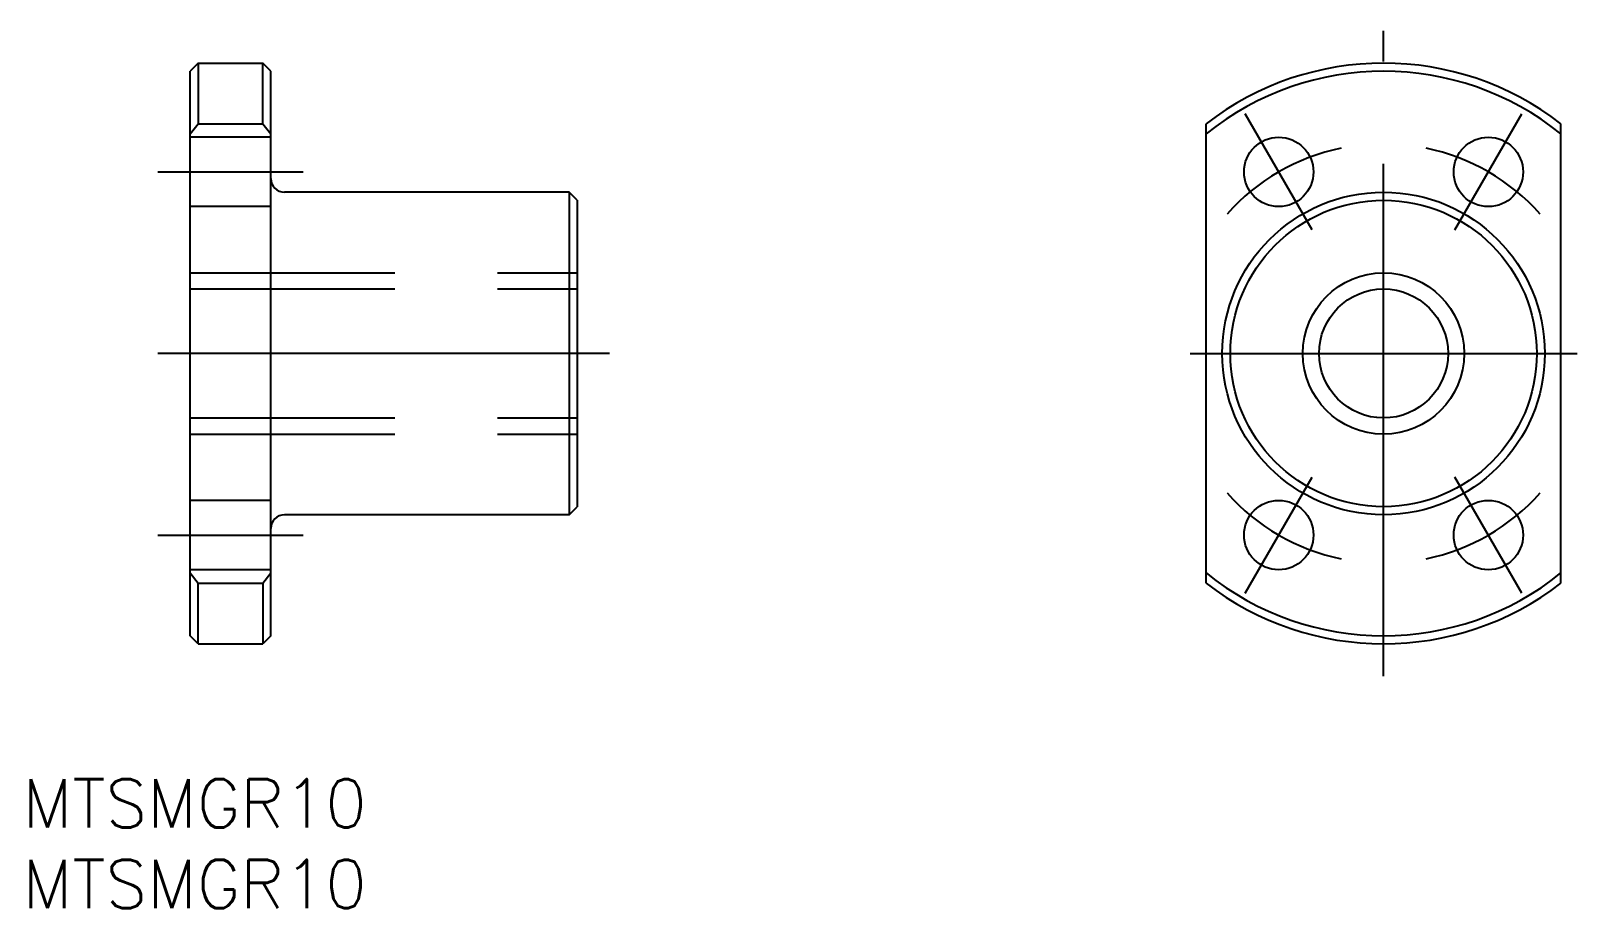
# Model space of a CAD drawing. Extents: x -83.9 to 12, y -34.4 to 20.
import ezdxf

# ---------------------------------------------------------------- set-up
doc = ezdxf.new("R2010")
doc.units = 0
doc.linetypes.add('CENTER', pattern=[50.8, 31.75, -6.35, 6.35, -6.35])
doc.linetypes.add('DASHED', pattern=[19.05, 12.7, -6.35])
doc.layers.get('0').update_dxf_attribs({"linetype": 'CONTINUOUS'})
doc.layers.add('CENTER', color=1, linetype='CENTER')
doc.styles.get("Standard").update_dxf_attribs({"font": 'txt.shx', "height": 3, "bigfont": 'bigfont.shx'})

msp = doc.modelspace()

# ---------------------------------------------------------------- linework, layer by layer
at = {"color": 7, "linetype": 'CONTINUOUS'}
for p, q in [((-73.5, 18), (-74, 17.5)), ((-74, -17.5), (-74, 17.5)), ((-73.5, 18), (-69.5, 18)), ((-73.5, 18), (-73.5, 14.248)), ((-69, 17.5), (-69.5, 18)), ((-69.5, 14.248), (-69.5, 18)), ((-69, -17.5), (-69, 17.5)), ((-74, 13.611), (-73.5, 14.248)), ((-73.5, 14.248), (-69.5, 14.248)), ((-69.5, 14.248), (-69, 13.611)), ((-11, -14.248), (-11, 14.248)), ((11, -14.248), (11, 14.248)), ((-50.5, 10), (-68.15, 10)), ((-50, 9.5), (-50.5, 10)), ((-50.5, 10), (-50.5, -10)), ((-50, 9.5), (-50, -9.5)), ((-50.5, -10), (-50, -9.5)), ((-50.5, -10), (-68.15, -10)), ((-74, -13.611), (-73.5, -14.248)), ((-73.5, -18), (-73.5, -14.248)), ((-73.5, -14.248), (-69.5, -14.248)), ((-69.5, -14.248), (-69, -13.611)), ((-69.5, -14.248), (-69.5, -18)), ((-73.5, -18), (-74, -17.5)), ((-73.5, -18), (-69.5, -18)), ((-69, -17.5), (-69.5, -18))]:
    msp.add_line(p, q, dxfattribs=at)
at = {"color": 3, "linetype": 'DASHED'}
for p, q in [((-69, 13.408), (-74, 13.408)), ((-69, 9.108), (-74, 9.108)), ((-74, 5), (-50, 5)), ((-74, 4), (-50, 4)), ((-74, -4), (-50, -4)), ((-74, -5), (-50, -5)), ((-69, -9.108), (-74, -9.108)), ((-69, -13.408), (-74, -13.408))]:
    msp.add_line(p, q, dxfattribs=at)
at = {"color": 7, "linetype": 'CONTINUOUS'}
for centre, radius in [((-6.5, 11.258), 2.15), ((6.5, 11.258), 2.15), ((0, 0), 10), ((0, 0), 9.5), ((0, 0), 4), ((-6.5, -11.258), 2.15), ((6.5, -11.258), 2.15)]:
    msp.add_circle(centre, radius, dxfattribs=at)
at = {"color": 3, "linetype": 'CONTINUOUS'}
msp.add_circle((0, 0), 5, dxfattribs=at)
at = {"color": 7, "linetype": 'CONTINUOUS'}
for centre, radius, start, end in [((0, 0), 18, 52.33011, 127.66989), ((0, 0), 17.5, 51.0552, 128.9448), ((-68.15, 10.85), 0.85, 180, 270), ((-68.15, -10.85), 0.85, 90, 180), ((0, 0), 17.5, 231.0552, 308.9448), ((0, 0), 18, 232.33011, 307.66989)]:
    msp.add_arc(centre, radius, start, end, dxfattribs=at)
at = {"layer": 'CENTER', "color": 1, "linetype": 'CENTER'}
for p, q in [((0, -20), (0, 20)), ((-4.425, 7.664), (-8.575, 14.852)), ((4.425, 7.664), (8.575, 14.852)), ((-76, 11.258), (-67, 11.258)), ((-48, 0), (-76, 0)), ((-12, 0), (12, 0)), ((-8.575, -14.852), (-4.425, -7.664)), ((8.575, -14.852), (4.425, -7.664)), ((-76, -11.258), (-67, -11.258))]:
    msp.add_line(p, q, dxfattribs=at)
for start, end in [(101.69859, 138.30141), (41.69859, 78.30141), (221.69859, 258.30141), (281.69859, 318.30141)]:
    msp.add_arc((0, 0), 13, start, end, dxfattribs=at)

# ---------------------------------------------------------------- texts
at = {"color": 7, "linetype": 'CONTINUOUS'}
for p in [(-84.387, -29.387), (-84.387, -34.387)]:
    msp.add_text('MTSMGR10', height=3, dxfattribs=at).set_placement(p)

doc.saveas('drawing.dxf')
